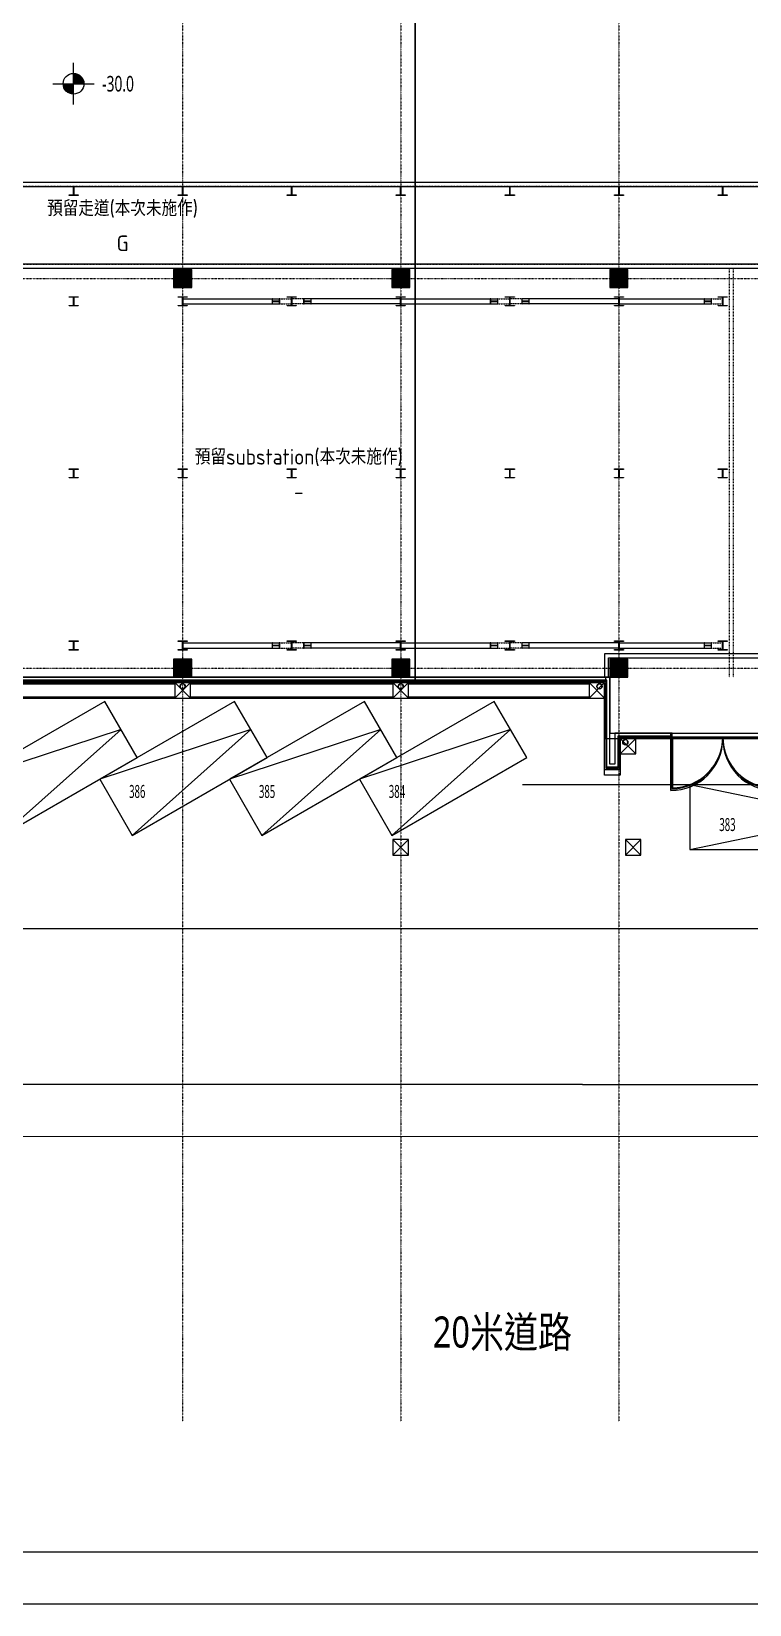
# Model space of a CAD drawing. Extents: x -76427 to 292734, y -42117 to 131250.
# Drawn here: x 104579 to 132231, y -36046 to 24513 of the extents above; entities that cross this region are included whole.
import ezdxf
from ezdxf.enums import TextEntityAlignment as Align

# ---------------------------------------------------------------- set-up
doc = ezdxf.new("R2010")
doc.units = 0
doc.header["$LTSCALE"] = 10
for name, pattern in [('H12PL1$0$CENTERK4', [0.3582, 0.3333, -0.0083, 0.0083, -0.0083]), ('H12PL1$0$JJP_三點線', [0.9, 0.3, -0.15, 0, -0.15, 0, -0.15, 0, -0.15]), ('H12PL1$0$JJP_虛線(退縮線、投影線、地下室範圍、非屬本工程、圖面分區)', [0.45, 0.3, -0.15]), ('XFM7P10ICA$0$H12PL1$0$JJP_三點線', [0.9, 0.3, -0.15, 0, -0.15, 0, -0.15, 0, -0.15]), ('XFM7P10ICA$0$H12PL1$0$TAI_虛線', [5.644, 2.822, -2.822])]:
    doc.linetypes.add(name, pattern=pattern)
for name, color, linetype in [('H12PL1$0$A-LABEL-HIGH.200K', 252, 'Continuous'), ('H12PL1$0$A-OBJE-MEP', 252, 'Continuous'), ('H12PL1$0$A-WALL-EX', 252, 'Continuous'), ('H12PL1$0$A-WALL-IN.200K', 252, 'Continuous'), ('H12PL1$0$Door', 252, 'Continuous'), ('H12PL1$0$Hattch', 252, 'Continuous'), ('H12PL1$0$L10_14_DOURO', 252, 'Continuous'), ('H12PL1$0$L10_14_DRAN', 252, 'Continuous'), ('H12PL1$0$L10_14_KABE1', 252, 'Continuous'), ('H12PL1$0$L10_14_KABE3', 252, 'Continuous'), ('H12PL1$0$L10_14_PKG', 252, 'Continuous'), ('H12PL1$0$L10_14_PKG-NN', 252, 'Continuous'), ('H12PL1$0$L10_14_SIAGE1', 252, 'Continuous'), ('H12PL1$0$L10_14_SIKICHI', 252, 'Continuous'), ('H12PL1$0$L10_14_SITE', 252, 'Continuous'), ('H12PL1$0$L10_14_SUGATA3', 252, 'Continuous'), ('H12PL1$0$L10_14_TATEGU1', 252, 'Continuous'), ('H12PL1$0$L10_14_TATEGU3', 252, 'Continuous'), ('H12PL1$0$S-BEAM-SHOW.200K', 252, 'Continuous'), ('H12PL1$0$S-COL', 252, 'Continuous'), ('H12PL1$0$S-COL.200K', 252, 'Continuous'), ('H12PL1$0$S-FNDN', 252, 'Continuous'), ('H12PL1$0$S-GRID', 252, 'Continuous'), ('H12PL1$0$S-SLAB-SHOW.200K', 252, 'Continuous'), ('XFM7P10ICA$0$H12PL1$0$A-OBJE-MEP', 252, 'Continuous'), ('XFM7P10ICA$0$H12PL1$0$A-WALL-EX', 252, 'Continuous'), ('XFM7P10ICA$0$H12PL1$0$A-WALL-IN-200K.200K', 252, 'Continuous'), ('XFM7P10ICA$0$H12PL1$0$A-ZONE', 252, 'Continuous'), ('XFM7P10ICA$0$H12PL1$0$Door', 252, 'Continuous'), ('XFM7P10ICA$0$H12PL1$0$Hattch', 252, 'Continuous'), ('XFM7P10ICA$0$H12PL1$0$L-ROAD', 252, 'Continuous'), ('XFM7P10ICA$0$H12PL1$0$S-COL', 252, 'Continuous'), ('XFM7P10ICA$0$H12PL1$0$S-GRID', 252, 'Continuous')]:
    doc.layers.add(name, color=color, linetype=linetype)
doc.styles.add('H12PL1$0$Standard', font='', dxfattribs={"width": 0.8})
doc.styles.add('XFM7P10ICA$0$H12PL1$0$Standard', font='isocp.shx', dxfattribs={"bigfont": 'chineset.shx'})
doc.styles.get('H12PL1$0$Standard').set_extended_font_data('Microsoft JhengHei')

# ---------------------------------------------------------------- blocks, each defined once
blk = doc.blocks.new('XFM7P10ICA$0$H12PL1')
at = {"layer": 'XFM7P10ICA$0$H12PL1$0$Hattch', "linetype": 'Continuous', "lineweight": 0}
for points in [[(110050, 14650), (110750, 14650), (110750, 15350), (110050, 15350)], [(118450, 14650), (119150, 14650), (119150, 15350), (118450, 15350)], [(126850, 14650), (127550, 14650), (127550, 15350), (126850, 15350)], [(110050, 350), (110050, -350), (110750, -350), (110750, 350)], [(118450, 350), (118450, -350), (119150, -350), (119150, 350)], [(126850, -350), (127550, -350), (127550, 350), (126850, 350)]]:
    blk.add_hatch(color=256, dxfattribs=at).paths.add_polyline_path(points)
at = {"layer": 'XFM7P10ICA$0$H12PL1$0$A-OBJE-MEP', "lineweight": 0, "flags": 128}
for points in [[(110495, -700, 1), (110305, -700, 1)], [(118895, -700, 1), (118705, -700, 1)], [(126545, -700, 1), (126355, -700, 1)], [(127545, -2850, 1), (127355, -2850, 1)]]:
    blk.add_lwpolyline(points, format="xyb", close=True, dxfattribs=at)
at = {"layer": 'XFM7P10ICA$0$H12PL1$0$A-OBJE-MEP', "lineweight": 0}
for centre in [(110400, -700), (118800, -700), (126450, -700), (127450, -2850)]:
    blk.add_circle(centre, 100, dxfattribs=at)
at = {"layer": 'XFM7P10ICA$0$H12PL1$0$A-WALL-EX', "lineweight": 0}
for p, q in [((126700, -465), (77050, -465)), ((129200, -2650), (129200, -2615))]:
    blk.add_line(p, q, dxfattribs=at)
at = {"layer": 'XFM7P10ICA$0$H12PL1$0$A-WALL-EX', "lineweight": 0, "flags": 128}
for points in [[(126700, -350), (77050, -350)], [(77050, -500), (126700, -500)], [(126700, -465), (126700, -350)], [(126700, -482.5), (126700, -465)], [(126700, -482.5), (126735, -482.5)], [(126700, -500), (126700, -3850)], [(126735, -3815), (126735, -482.5)], [(127165, -2615), (127165, -2650)], [(129200, -2615), (127165, -2615)], [(127165, -2650), (127165, -3815)], [(127200, -3850), (127200, -2650)], [(127200, -2650), (129200, -2650)], [(126700, -3850), (126735, -3850)], [(127165, -3815), (126735, -3815)], [(126735, -3850), (127165, -3850)], [(127200, -3850), (127165, -3850)]]:
    blk.add_lwpolyline(points, dxfattribs=at)
at = {"layer": 'XFM7P10ICA$0$H12PL1$0$A-WALL-IN-200K.200K', "linetype": 'XFM7P10ICA$0$H12PL1$0$TAI_虛線', "lineweight": 0}
for points in [[(167450, 18700), (18450, 18700)], [(167450, 18550), (18450, 18550)], [(76250, -350), (76250, 15550), (167450, 15550)], [(76400, -350), (76400, 15400), (167450, 15400)], [(131450, 15400), (131450, -350)], [(131600, 15400), (131600, -350)]]:
    blk.add_lwpolyline(points, dxfattribs=at)
at = {"layer": 'XFM7P10ICA$0$H12PL1$0$Door', "lineweight": 0}
for q in [(129200, -2615), (129200, -2615), (129200, -4650)]:
    blk.add_line((129200, -2650), q, dxfattribs=at)
for centre, start, end in [((129200, -2650), 270, 0), ((133200, -2650), 180, 270)]:
    blk.add_arc(centre, 2000, start, end, dxfattribs=at)
at = {"layer": 'XFM7P10ICA$0$H12PL1$0$L-ROAD', "lineweight": 0, "flags": 128}
blk.add_lwpolyline([(151150, -2700), (127250, -2700), (127250, -4120), (126650, -4120), (126650, -552.88), (77100, -552.88), (77100, -3810), (68100, -3810), (68100, -552.88), (18050, -552.88), (18050, -2700), (17450, -2700), (17450, -552.88), (-550, -552.88), (-550, -4462.88), (-15800, -4460), (-15800, -9999.44), (244200.03, -10064.78)], dxfattribs=at)
at = {"layer": 'XFM7P10ICA$0$H12PL1$0$S-COL', "lineweight": 0, "flags": 128}
for points in [[(110050, 14650), (110750, 14650), (110750, 15350), (110050, 15350)], [(118450, 14650), (119150, 14650), (119150, 15350), (118450, 15350)], [(126850, 14650), (127550, 14650), (127550, 15350), (126850, 15350)], [(126850, -350), (127550, -350), (127550, 350), (126850, 350)]]:
    blk.add_lwpolyline(points, close=True, dxfattribs=at)
for points in [[(110750, -350), (110750, 350), (110050, 350), (110050, -350)], [(119150, -350), (119150, 350), (118450, 350), (118450, -350)]]:
    blk.add_lwpolyline(points, dxfattribs=at)
at = {"layer": 'XFM7P10ICA$0$H12PL1$0$S-GRID', "linetype": 'XFM7P10ICA$0$H12PL1$0$JJP_三點線', "lineweight": 0}
for p, q in [((110400, 128250), (110400, -28000)), ((118800, 128250), (118800, -28000)), ((127200, 128250), (127200, -28000)), ((-29000, 15000), (289600, 15000)), ((-29000, 0), (289600, 0)), ((110400, -28000), (110400, -29000)), ((118800, -28000), (118800, -29000)), ((127200, -28000), (127200, -29000))]:
    blk.add_line(p, q, dxfattribs=at)
at = {"layer": 'XFM7P10ICA$0$H12PL1$0$A-ZONE', "style": 'XFM7P10ICA$0$H12PL1$0$Standard'}
for s, p in [('預留走道(本次未施作)', (108087.5, 18003.7)), ('G', (108087.5, 16657.24)), ('預留substation(本次未施作)', (114873.38, 8438.13)), ('-', (114873.38, 7091.68))]:
    blk.add_text(s, height=600, dxfattribs=at).set_placement(p, align=Align.TOP_CENTER)
blk = doc.blocks.new('XFM7P10ICA')
blk.add_blockref('XFM7P10ICA$0$H12PL1', (0, 0))
blk = doc.blocks.new('H12PL1')
at = {"layer": 'H12PL1$0$Hattch', "linetype": 'Continuous', "lineweight": 0}
for points in [[(106200, 22500), (105800, 22500), (105830.45, 22346.93), (105917.16, 22217.16), (106046.93, 22130.45), (106200, 22100)], [(106200, 22500), (106600, 22500), (106569.55, 22653.07), (106482.84, 22782.84), (106353.07, 22869.55), (106200, 22900)]]:
    blk.add_hatch(color=256, dxfattribs=at).paths.add_polyline_path(points)
at = {"layer": 'H12PL1$0$A-LABEL-HIGH.200K', "lineweight": 0}
for p, q in [((106200, 21700), (106200, 23300)), ((105400, 22500), (107000, 22500))]:
    blk.add_line(p, q, dxfattribs=at)
blk.add_circle((106200, 22500), 400, dxfattribs=at)
at = {"layer": 'H12PL1$0$A-OBJE-MEP', "lineweight": 0, "flags": 128}
for points in [[(110495, -700, 1), (110305, -700, 1)], [(118895, -700, 1), (118705, -700, 1)], [(126545, -700, 1), (126355, -700, 1)], [(127545, -2850, 1), (127355, -2850, 1)]]:
    blk.add_lwpolyline(points, format="xyb", close=True, dxfattribs=at)
at = {"layer": 'H12PL1$0$A-OBJE-MEP', "lineweight": 0}
for centre in [(110400, -700), (118800, -700), (126450, -700), (127450, -2850)]:
    blk.add_circle(centre, 100, dxfattribs=at)
at = {"layer": 'H12PL1$0$A-WALL-EX', "lineweight": 0}
for p, q in [((126700, -465), (77050, -465)), ((126735, -465), (126700, -465)), ((126735, -465), (126700, -465)), ((126735, -500), (126735, -465)), ((126735, -3815), (126735, -500)), ((127165, -2615), (127165, -2650)), ((127165, -2615), (127165, -2650)), ((127200, -2615), (127165, -2615)), ((127165, -2650), (127165, -3815)), ((129200, -2615), (127200, -2615)), ((129200, -2650), (129200, -2500)), ((126735, -3815), (126850, -3815)), ((126735, -3815), (126850, -3815)), ((127050, -3815), (126850, -3815)), ((127050, -3815), (127165, -3815)), ((127050, -3815), (127165, -3815))]:
    blk.add_line(p, q, dxfattribs=at)
at = {"layer": 'H12PL1$0$A-WALL-EX', "lineweight": 0, "flags": 128}
for points in [[(126735, -350), (77050, -350)], [(77050, -500), (126700, -500)], [(77050, -500), (126700, -500)], [(77050, -500), (126700, -500)], [(77050, -500), (126700, -500)], [(77050, -500), (126700, -500)], [(77050, -500), (126700, -500)], [(77050, -500), (126700, -500)], [(77050, -500), (126700, -500)], [(126700, -500), (126700, -3850)], [(126850, -350), (126735, -350)], [(126850, -3700), (126850, -350)], [(127050, -2500), (127050, -2615)], [(129200, -2500), (127050, -2500)], [(127050, -2615), (127050, -3700)], [(129200, -2650), (127200, -2650)], [(129200, -2650), (127200, -2650)], [(129200, -2650), (127200, -2650)], [(129200, -2650), (127200, -2650)], [(151200, -2650), (127200, -2650)], [(151200, -2650), (127200, -2650)], [(151200, -2650), (127200, -2650)], [(127200, -3850), (127200, -2650)], [(127200, -2650), (129200, -2650)], [(126700, -3850), (126735, -3850)], [(126735, -3850), (127165, -3850)], [(127050, -3700), (126850, -3700)], [(127200, -3850), (127165, -3850)]]:
    blk.add_lwpolyline(points, dxfattribs=at)
at = {"layer": 'H12PL1$0$A-WALL-IN.200K', "lineweight": 0, "flags": 128}
for points in [[(243150, 18700), (39500, 18700)], [(102175, 18550), (106025, 18550)], [(106375, 18550), (110225, 18550)], [(110575, 18550), (114425, 18550)], [(114775, 18550), (118625, 18550)], [(118975, 18550), (122825, 18550)], [(123175, 18550), (127025, 18550)], [(127375, 18550), (131025, 18550)], [(131375, 18550), (135025, 18550)], [(167450, 15550), (42650, 15550)], [(102550, 15400), (167450, 15400)], [(126650, 550), (126650, 400)], [(151750, 550), (126650, 550)], [(126650, 400), (126650, -350)], [(126800, -350), (126800, 400)], [(126800, 400), (151600, 400)], [(126800, -350), (126650, -350)]]:
    blk.add_lwpolyline(points, dxfattribs=at)
at = {"layer": 'H12PL1$0$Door', "lineweight": 0}
for p, q in [((129250, -2500), (129200, -2500)), ((129200, -2500), (129200, -2650)), ((129200, -2650), (129250, -2650)), ((129250, -2650), (129250, -2500)), ((129250, -2650), (129250, -4600)), ((129280, -2650), (129250, -2650)), ((129280, -4600), (129280, -2650)), ((129250, -4600), (129280, -4600))]:
    blk.add_line(p, q, dxfattribs=at)
for centre, start, end in [((129250, -2650), 270, 0), ((133150, -2650), 180, 270)]:
    blk.add_arc(centre, 1950, start, end, dxfattribs=at)
at = {"layer": 'H12PL1$0$L10_14_DOURO', "lineweight": 0}
for p, q in [((263350.86, -18066.2), (-720.36, -18001.66)), ((182239.32, -34046.38), (96439.32, -34025.4))]:
    blk.add_line(p, q, dxfattribs=at)
at = {"layer": 'H12PL1$0$L10_14_DRAN', "lineweight": 0}
for centre in [(110400, -700), (118800, -700), (126450, -700), (127450, -2850), (127450, -2850)]:
    blk.add_circle(centre, 100, dxfattribs=at)
at = {"layer": 'H12PL1$0$L10_14_KABE1', "lineweight": 0}
for p, q in [((126650, -550), (77100, -550)), ((126650, -3900), (126650, -550)), ((127250, -3900), (127250, -2700)), ((127250, -2700), (129132.5, -2700)), ((126650, -3900), (127250, -3900))]:
    blk.add_line(p, q, dxfattribs=at)
at = {"layer": 'H12PL1$0$L10_14_KABE3', "lineweight": 0}
blk.add_line((129132.5, -2650), (129132.5, -2700), dxfattribs=at)
at = {"layer": 'H12PL1$0$L10_14_PKG', "lineweight": 0, "flags": 128}
for points in [[(103456.49, -6441.61), (108652.64, -3441.61), (107402.64, -1276.55), (102206.49, -4276.55)], [(108456.49, -6441.61), (113652.64, -3441.61), (112402.64, -1276.55), (107206.49, -4276.55)], [(113456.49, -6441.61), (118652.64, -3441.61), (117402.64, -1276.55), (112206.49, -4276.55)], [(118456.49, -6441.61), (123652.64, -3441.61), (122402.64, -1276.55), (117206.49, -4276.55)], [(129937.5, -6985), (135937.5, -6985), (135937.5, -4485), (129937.5, -4485)]]:
    blk.add_lwpolyline(points, close=True, dxfattribs=at)
for points in [[(103456.49, -6441.61), (108027.64, -2359.08), (102206.49, -4276.55)], [(108456.49, -6441.61), (113027.64, -2359.08), (107206.49, -4276.55)], [(113456.49, -6441.61), (118027.64, -2359.08), (112206.49, -4276.55)], [(118456.49, -6441.61), (123027.64, -2359.08), (117206.49, -4276.55)], [(129937.5, -6985), (135937.5, -5735), (129937.5, -4485)]]:
    blk.add_lwpolyline(points, dxfattribs=at)
at = {"layer": 'H12PL1$0$L10_14_SIAGE1', "lineweight": 0}
blk.add_line((129132.5, -2700), (129157.5, -2700), dxfattribs=at)
at = {"layer": 'H12PL1$0$L10_14_SIKICHI', "linetype": 'H12PL1$0$CENTERK4', "lineweight": 0}
for p, q in [((263352.82, -10066.2), (-23200, -9996.16)), ((263351.35, -16066.2), (-23200, -15996.16)), ((263351.35, -16066.2), (-14000, -15998.41)), ((182238.83, -36046.38), (96438.83, -36025.4))]:
    blk.add_line(p, q, dxfattribs=at)
at = {"layer": 'H12PL1$0$L10_14_SITE', "lineweight": 0}
blk.add_line((152524.63, -4485), (123488.96, -4485), dxfattribs=at)
at = {"layer": 'H12PL1$0$L10_14_SUGATA3', "lineweight": 0}
for p, q in [((102300, -600), (110100, -600)), ((110100, -1150), (110700, -550)), ((110100, -550), (110700, -1150)), ((110700, -600), (118500, -600)), ((118500, -1150), (119100, -550)), ((118500, -550), (119100, -1150)), ((119100, -600), (126050, -600)), ((126050, -1150), (126650, -550)), ((126050, -550), (126650, -1150)), ((77700, -1150), (126050, -1150)), ((102300, -1100), (110100, -1100)), ((110700, -1100), (118500, -1100)), ((119100, -1100), (126050, -1100)), ((127250, -3300), (127850, -2700)), ((127250, -2700), (127850, -3300)), ((118500, -6600), (119100, -7200)), ((118500, -7200), (119100, -6600)), ((127450, -6600), (128050, -7200)), ((127450, -7200), (128050, -6600))]:
    blk.add_line(p, q, dxfattribs=at)
at = {"layer": 'H12PL1$0$L10_14_SUGATA3', "lineweight": 0, "flags": 128}
for points in [[(110100, -1150), (110700, -1150), (110700, -550), (110100, -550)], [(118500, -1150), (119100, -1150), (119100, -550), (118500, -550)], [(126050, -1150), (126650, -1150), (126650, -550), (126050, -550)], [(127250, -3300), (127850, -3300), (127850, -2700), (127250, -2700)], [(118500, -7200), (119100, -7200), (119100, -6600), (118500, -6600)], [(127450, -7200), (128050, -7200), (128050, -6600), (127450, -6600)]]:
    blk.add_lwpolyline(points, close=True, dxfattribs=at)
at = {"layer": 'H12PL1$0$L10_14_TATEGU1', "lineweight": 0, "flags": 128}
blk.add_lwpolyline([(129157.5, -2675), (129157.5, -2710), (129182.5, -2710), (129182.5, -2665), (129197.5, -2665), (129197.5, -2650)], dxfattribs=at)
at = {"layer": 'H12PL1$0$L10_14_TATEGU3', "lineweight": 0}
for p, q in [((129200, -4710), (129200, -2710)), ((131200, -2800), (131200, -2650))]:
    blk.add_line(p, q, dxfattribs=at)
at = {"layer": 'H12PL1$0$L10_14_TATEGU3', "lineweight": 0, "flags": 128}
blk.add_lwpolyline([(133207.5, -2710), (129192.5, -2710), (129192.5, -2670), (133207.5, -2670)], close=True, dxfattribs=at)
at = {"layer": 'H12PL1$0$L10_14_TATEGU3', "lineweight": 0}
for centre, start, end in [((129200, -2710), 270, 0), ((133200, -2710), 180, 270)]:
    blk.add_arc(centre, 2000, start, end, dxfattribs=at)
at = {"layer": 'H12PL1$0$S-BEAM-SHOW.200K', "lineweight": 0}
for p, q in [((110400, 14225), (114140.01, 14225)), ((110400, 14025), (110400, 14225)), ((110400, 14025), (114140.01, 14025)), ((113866.83, 14225), (113849.39, 14225)), ((113849.39, 14225), (113849.39, 14025)), ((113849.39, 14025), (113866.83, 14025)), ((113866.83, 14135), (113866.83, 14225)), ((113869.38, 14130.76), (113866.83, 14135)), ((113866.83, 14115), (113869.38, 14119.24)), ((113866.83, 14025), (113866.83, 14115)), ((113875.55, 14129), (113869.38, 14130.76)), ((113869.38, 14119.24), (113875.55, 14121)), ((114113.85, 14129), (113875.55, 14129)), ((113875.55, 14121), (114113.85, 14121)), ((114120.02, 14130.76), (114113.85, 14129)), ((114113.85, 14121), (114120.02, 14119.24)), ((114122.57, 14135), (114120.02, 14130.76)), ((114120.02, 14119.24), (114122.57, 14115)), ((114140.01, 14225), (114122.57, 14225)), ((114122.57, 14225), (114122.57, 14135)), ((114122.57, 14115), (114122.57, 14025)), ((114122.57, 14025), (114140.01, 14025)), ((114140.01, 14025), (114140.01, 14225)), ((118800, 14225), (115059.99, 14225)), ((115077.43, 14225), (115059.99, 14225)), ((115059.99, 14225), (115059.99, 14025)), ((118800, 14025), (115059.99, 14025)), ((115059.99, 14025), (115077.43, 14025)), ((115077.43, 14135), (115077.43, 14225)), ((115079.98, 14130.76), (115077.43, 14135)), ((115077.43, 14115), (115079.98, 14119.24)), ((115077.43, 14025), (115077.43, 14115)), ((115086.15, 14129), (115079.98, 14130.76)), ((115079.98, 14119.24), (115086.15, 14121)), ((115324.45, 14129), (115086.15, 14129)), ((115086.15, 14121), (115324.45, 14121)), ((115330.62, 14130.76), (115324.45, 14129)), ((115324.45, 14121), (115330.62, 14119.24)), ((115333.17, 14135), (115330.62, 14130.76)), ((115330.62, 14119.24), (115333.17, 14115)), ((115350.61, 14225), (115333.17, 14225)), ((115333.17, 14225), (115333.17, 14135)), ((115333.17, 14115), (115333.17, 14025)), ((115333.17, 14025), (115350.61, 14025)), ((115350.61, 14025), (115350.61, 14225)), ((118800, 14225), (122540.01, 14225)), ((118800, 14025), (122540.01, 14025)), ((122266.83, 14225), (122249.39, 14225)), ((122249.39, 14225), (122249.39, 14025)), ((122249.39, 14025), (122266.83, 14025)), ((122266.83, 14135), (122266.83, 14225)), ((122269.38, 14130.76), (122266.83, 14135)), ((122266.83, 14115), (122269.38, 14119.24)), ((122266.83, 14025), (122266.83, 14115)), ((122275.55, 14129), (122269.38, 14130.76)), ((122269.38, 14119.24), (122275.55, 14121)), ((122513.85, 14129), (122275.55, 14129)), ((122275.55, 14121), (122513.85, 14121)), ((122520.02, 14130.76), (122513.85, 14129)), ((122513.85, 14121), (122520.02, 14119.24)), ((122522.57, 14135), (122520.02, 14130.76)), ((122520.02, 14119.24), (122522.57, 14115)), ((122540.01, 14225), (122522.57, 14225)), ((122522.57, 14225), (122522.57, 14135)), ((122522.57, 14115), (122522.57, 14025)), ((122522.57, 14025), (122540.01, 14025)), ((122540.01, 14025), (122540.01, 14225)), ((127200, 14225), (123459.99, 14225)), ((123477.43, 14225), (123459.99, 14225)), ((123459.99, 14225), (123459.99, 14025)), ((127200, 14025), (123459.99, 14025)), ((123459.99, 14025), (123477.43, 14025)), ((123477.43, 14135), (123477.43, 14225)), ((123479.98, 14130.76), (123477.43, 14135)), ((123477.43, 14115), (123479.98, 14119.24)), ((123477.43, 14025), (123477.43, 14115)), ((123486.15, 14129), (123479.98, 14130.76)), ((123479.98, 14119.24), (123486.15, 14121)), ((123724.45, 14129), (123486.15, 14129)), ((123486.15, 14121), (123724.45, 14121)), ((123730.62, 14130.76), (123724.45, 14129)), ((123724.45, 14121), (123730.62, 14119.24)), ((123733.17, 14135), (123730.62, 14130.76)), ((123730.62, 14119.24), (123733.17, 14115)), ((123750.61, 14225), (123733.17, 14225)), ((123733.17, 14225), (123733.17, 14135)), ((123733.17, 14115), (123733.17, 14025)), ((123733.17, 14025), (123750.61, 14025)), ((123750.61, 14025), (123750.61, 14225)), ((127200, 14225), (130767.57, 14225)), ((127200, 14025), (130767.57, 14025)), ((130500.94, 14225), (130483.92, 14225)), ((130483.92, 14225), (130483.92, 14025)), ((130483.92, 14025), (130500.94, 14025)), ((130500.94, 14135), (130500.94, 14225)), ((130503.43, 14130.76), (130500.94, 14135)), ((130500.94, 14115), (130503.43, 14119.24)), ((130500.94, 14025), (130500.94, 14115)), ((130509.45, 14129), (130503.43, 14130.76)), ((130503.43, 14119.24), (130509.45, 14121)), ((130742.04, 14129), (130509.45, 14129)), ((130509.45, 14121), (130742.04, 14121)), ((130748.06, 14130.76), (130742.04, 14129)), ((130742.04, 14121), (130748.06, 14119.24)), ((130750.55, 14135), (130748.06, 14130.76)), ((130748.06, 14119.24), (130750.55, 14115)), ((130767.57, 14225), (130750.55, 14225)), ((130750.55, 14225), (130750.55, 14135)), ((130750.55, 14115), (130750.55, 14025)), ((130750.55, 14025), (130767.57, 14025)), ((130767.57, 14025), (130767.57, 14225)), ((110400, 975), (114140.01, 975)), ((110400, 775), (110400, 975)), ((110400, 775), (114140.01, 775)), ((113866.83, 975), (113849.39, 975)), ((113849.39, 975), (113849.39, 775)), ((113849.39, 775), (113866.83, 775)), ((113866.83, 885), (113866.83, 975)), ((113869.38, 880.76), (113866.83, 885)), ((113866.83, 865), (113869.38, 869.24)), ((113866.83, 775), (113866.83, 865)), ((113875.55, 879), (113869.38, 880.76)), ((113869.38, 869.24), (113875.55, 871)), ((114113.85, 879), (113875.55, 879)), ((113875.55, 871), (114113.85, 871)), ((114120.02, 880.76), (114113.85, 879)), ((114113.85, 871), (114120.02, 869.24)), ((114122.57, 885), (114120.02, 880.76)), ((114120.02, 869.24), (114122.57, 865)), ((114140.01, 975), (114122.57, 975)), ((114122.57, 975), (114122.57, 885)), ((114122.57, 865), (114122.57, 775)), ((114122.57, 775), (114140.01, 775)), ((114140.01, 775), (114140.01, 975)), ((118800, 975), (115059.99, 975)), ((115077.43, 975), (115059.99, 975)), ((115059.99, 975), (115059.99, 775)), ((118800, 775), (115059.99, 775)), ((115059.99, 775), (115077.43, 775)), ((115077.43, 885), (115077.43, 975)), ((115079.98, 880.76), (115077.43, 885)), ((115077.43, 865), (115079.98, 869.24)), ((115077.43, 775), (115077.43, 865)), ((115086.15, 879), (115079.98, 880.76)), ((115079.98, 869.24), (115086.15, 871)), ((115324.45, 879), (115086.15, 879)), ((115086.15, 871), (115324.45, 871)), ((115330.62, 880.76), (115324.45, 879)), ((115324.45, 871), (115330.62, 869.24)), ((115333.17, 885), (115330.62, 880.76)), ((115330.62, 869.24), (115333.17, 865)), ((115350.61, 975), (115333.17, 975)), ((115333.17, 975), (115333.17, 885)), ((115333.17, 865), (115333.17, 775)), ((115333.17, 775), (115350.61, 775)), ((115350.61, 775), (115350.61, 975)), ((118800, 975), (122540.01, 975)), ((118800, 775), (122540.01, 775)), ((122266.83, 975), (122249.39, 975)), ((122249.39, 975), (122249.39, 775)), ((122249.39, 775), (122266.83, 775)), ((122266.83, 885), (122266.83, 975)), ((122269.38, 880.76), (122266.83, 885)), ((122266.83, 865), (122269.38, 869.24)), ((122266.83, 775), (122266.83, 865)), ((122275.55, 879), (122269.38, 880.76)), ((122269.38, 869.24), (122275.55, 871)), ((122513.85, 879), (122275.55, 879)), ((122275.55, 871), (122513.85, 871)), ((122520.02, 880.76), (122513.85, 879)), ((122513.85, 871), (122520.02, 869.24)), ((122522.57, 885), (122520.02, 880.76)), ((122520.02, 869.24), (122522.57, 865)), ((122540.01, 975), (122522.57, 975)), ((122522.57, 975), (122522.57, 885)), ((122522.57, 865), (122522.57, 775)), ((122522.57, 775), (122540.01, 775)), ((122540.01, 775), (122540.01, 975)), ((127200, 975), (123459.99, 975)), ((123477.43, 975), (123459.99, 975)), ((123459.99, 975), (123459.99, 775)), ((127200, 775), (123459.99, 775)), ((123459.99, 775), (123477.43, 775)), ((123477.43, 885), (123477.43, 975)), ((123479.98, 880.76), (123477.43, 885)), ((123477.43, 865), (123479.98, 869.24)), ((123477.43, 775), (123477.43, 865)), ((123486.15, 879), (123479.98, 880.76)), ((123479.98, 869.24), (123486.15, 871)), ((123724.45, 879), (123486.15, 879)), ((123486.15, 871), (123724.45, 871)), ((123730.62, 880.76), (123724.45, 879)), ((123724.45, 871), (123730.62, 869.24)), ((123733.17, 885), (123730.62, 880.76)), ((123730.62, 869.24), (123733.17, 865)), ((123750.61, 975), (123733.17, 975)), ((123733.17, 975), (123733.17, 885)), ((123733.17, 865), (123733.17, 775)), ((123733.17, 775), (123750.61, 775)), ((123750.61, 775), (123750.61, 975)), ((127200, 975), (130767.57, 975)), ((127200, 775), (130767.57, 775)), ((130500.94, 975), (130483.92, 975)), ((130483.92, 975), (130483.92, 775)), ((130483.92, 775), (130500.94, 775)), ((130500.94, 885), (130500.94, 975)), ((130503.43, 880.76), (130500.94, 885)), ((130500.94, 865), (130503.43, 869.24)), ((130500.94, 775), (130500.94, 865)), ((130509.45, 879), (130503.43, 880.76)), ((130503.43, 869.24), (130509.45, 871)), ((130742.04, 879), (130509.45, 879)), ((130509.45, 871), (130742.04, 871)), ((130748.06, 880.76), (130742.04, 879)), ((130742.04, 871), (130748.06, 869.24)), ((130750.55, 885), (130748.06, 880.76)), ((130748.06, 869.24), (130750.55, 865)), ((130767.57, 975), (130750.55, 975)), ((130750.55, 975), (130750.55, 885)), ((130750.55, 865), (130750.55, 775)), ((130750.55, 775), (130767.57, 775)), ((130767.57, 775), (130767.57, 975))]:
    blk.add_line(p, q, dxfattribs=at)
at = {"layer": 'H12PL1$0$S-BEAM-SHOW.200K', "linetype": 'H12PL1$0$JJP_虛線(退縮線、投影線、地下室範圍、非屬本工程、圖面分區)', "lineweight": 0}
for p, q in [((114140.01, 14225), (114600, 14225)), ((114140.01, 14025), (114600, 14025)), ((115059.99, 14225), (114600, 14225)), ((115059.99, 14025), (114600, 14025)), ((122540.01, 14225), (123000, 14225)), ((122540.01, 14025), (123000, 14025)), ((123459.99, 14225), (123000, 14225)), ((123459.99, 14025), (123000, 14025)), ((130767.57, 14225), (131200, 14225)), ((130767.57, 14025), (131200, 14025)), ((131200, 14025), (131200, 14225)), ((114140.01, 975), (114600, 975)), ((114140.01, 775), (114600, 775)), ((115059.99, 975), (114600, 975)), ((115059.99, 775), (114600, 775)), ((122540.01, 975), (123000, 975)), ((122540.01, 775), (123000, 775)), ((123459.99, 975), (123000, 975)), ((123459.99, 775), (123000, 775)), ((130767.57, 975), (131200, 975)), ((130767.57, 775), (131200, 775)), ((131200, 775), (131200, 975))]:
    blk.add_line(p, q, dxfattribs=at)
at = {"layer": 'H12PL1$0$S-COL', "lineweight": 0, "flags": 128}
for points in [[(110050, 14650), (110750, 14650), (110750, 15350), (110050, 15350)], [(118450, 14650), (119150, 14650), (119150, 15350), (118450, 15350)], [(126850, 14650), (127550, 14650), (127550, 15350), (126850, 15350)], [(126850, 350), (126850, -350), (127550, -350), (127550, 350)]]:
    blk.add_lwpolyline(points, close=True, dxfattribs=at)
for points in [[(110750, -350), (110750, 350), (110050, 350), (110050, -350)], [(119150, -350), (119150, 350), (118450, 350), (118450, -350)]]:
    blk.add_lwpolyline(points, dxfattribs=at)
at = {"layer": 'H12PL1$0$S-COL.200K', "lineweight": 0, "flags": 128}
for points in [[(106375, 18550), (106375, 18531), (106213, 18531, 0.41421356), (106206, 18524), (106206, 18226, 0.41421356), (106213, 18219), (106375, 18219), (106375, 18200), (106025, 18200), (106025, 18219), (106187, 18219, 0.41421356), (106194, 18226), (106194, 18524, 0.41421356), (106187, 18531), (106025, 18531), (106025, 18550)], [(110575, 18550), (110575, 18531), (110413, 18531, 0.41421356), (110406, 18524), (110406, 18226, 0.41421356), (110413, 18219), (110575, 18219), (110575, 18200), (110225, 18200), (110225, 18219), (110387, 18219, 0.41421356), (110394, 18226), (110394, 18524, 0.41421356), (110387, 18531), (110225, 18531), (110225, 18550)], [(114775, 18550), (114775, 18531), (114613, 18531, 0.41421356), (114606, 18524), (114606, 18226, 0.41421356), (114613, 18219), (114775, 18219), (114775, 18200), (114425, 18200), (114425, 18219), (114587, 18219, 0.41421356), (114594, 18226), (114594, 18524, 0.41421356), (114587, 18531), (114425, 18531), (114425, 18550)], [(118975, 18550), (118975, 18531), (118813, 18531, 0.41421356), (118806, 18524), (118806, 18226, 0.41421356), (118813, 18219), (118975, 18219), (118975, 18200), (118625, 18200), (118625, 18219), (118787, 18219, 0.41421356), (118794, 18226), (118794, 18524, 0.41421356), (118787, 18531), (118625, 18531), (118625, 18550)], [(123175, 18550), (123175, 18531), (123013, 18531, 0.41421356), (123006, 18524), (123006, 18226, 0.41421356), (123013, 18219), (123175, 18219), (123175, 18200), (122825, 18200), (122825, 18219), (122987, 18219, 0.41421356), (122994, 18226), (122994, 18524, 0.41421356), (122987, 18531), (122825, 18531), (122825, 18550)], [(127375, 18550), (127375, 18531), (127213, 18531, 0.41421356), (127206, 18524), (127206, 18226, 0.41421356), (127213, 18219), (127375, 18219), (127375, 18200), (127025, 18200), (127025, 18219), (127187, 18219, 0.41421356), (127194, 18226), (127194, 18524, 0.41421356), (127187, 18531), (127025, 18531), (127025, 18550)], [(131375, 18550), (131375, 18531), (131213, 18531, 0.41421356), (131206, 18524), (131206, 18226, 0.41421356), (131213, 18219), (131375, 18219), (131375, 18200), (131025, 18200), (131025, 18219), (131187, 18219, 0.41421356), (131194, 18226), (131194, 18524, 0.41421356), (131187, 18531), (131025, 18531), (131025, 18550)], [(106375, 14300), (106375, 14281), (106213, 14281, 0.41421356), (106206, 14274), (106206, 13976, 0.41421356), (106213, 13969), (106375, 13969), (106375, 13950), (106025, 13950), (106025, 13969), (106187, 13969, 0.41421356), (106194, 13976), (106194, 14274, 0.41421356), (106187, 14281), (106025, 14281), (106025, 14300)], [(110575, 14300), (110575, 14281), (110413, 14281, 0.41421356), (110406, 14274), (110406, 13976, 0.41421356), (110413, 13969), (110575, 13969), (110575, 13950), (110225, 13950), (110225, 13969), (110387, 13969, 0.41421356), (110394, 13976), (110394, 14274, 0.41421356), (110387, 14281), (110225, 14281), (110225, 14300)], [(114775, 14300), (114775, 14281), (114613, 14281, 0.41421356), (114606, 14274), (114606, 13976, 0.41421356), (114613, 13969), (114775, 13969), (114775, 13950), (114425, 13950), (114425, 13969), (114587, 13969, 0.41421356), (114594, 13976), (114594, 14274, 0.41421356), (114587, 14281), (114425, 14281), (114425, 14300)], [(118975, 14300), (118975, 14281), (118813, 14281, 0.41421356), (118806, 14274), (118806, 13976, 0.41421356), (118813, 13969), (118975, 13969), (118975, 13950), (118625, 13950), (118625, 13969), (118787, 13969, 0.41421356), (118794, 13976), (118794, 14274, 0.41421356), (118787, 14281), (118625, 14281), (118625, 14300)], [(123175, 14300), (123175, 14281), (123013, 14281, 0.41421356), (123006, 14274), (123006, 13976, 0.41421356), (123013, 13969), (123175, 13969), (123175, 13950), (122825, 13950), (122825, 13969), (122987, 13969, 0.41421356), (122994, 13976), (122994, 14274, 0.41421356), (122987, 14281), (122825, 14281), (122825, 14300)], [(127375, 14300), (127375, 14281), (127213, 14281, 0.41421356), (127206, 14274), (127206, 13976, 0.41421356), (127213, 13969), (127375, 13969), (127375, 13950), (127025, 13950), (127025, 13969), (127187, 13969, 0.41421356), (127194, 13976), (127194, 14274, 0.41421356), (127187, 14281), (127025, 14281), (127025, 14300)], [(131375, 14300), (131375, 14281), (131213, 14281, 0.41421356), (131206, 14274), (131206, 13976, 0.41421356), (131213, 13969), (131375, 13969), (131375, 13950), (131025, 13950), (131025, 13969), (131187, 13969, 0.41421356), (131194, 13976), (131194, 14274, 0.41421356), (131187, 14281), (131025, 14281), (131025, 14300)], [(106375, 7675), (106375, 7656), (106213, 7656, 0.41421356), (106206, 7649), (106206, 7351, 0.41421356), (106213, 7344), (106375, 7344), (106375, 7325), (106025, 7325), (106025, 7344), (106187, 7344, 0.41421356), (106194, 7351), (106194, 7649, 0.41421356), (106187, 7656), (106025, 7656), (106025, 7675)], [(110575, 7675), (110575, 7656), (110413, 7656, 0.41421356), (110406, 7649), (110406, 7351, 0.41421356), (110413, 7344), (110575, 7344), (110575, 7325), (110225, 7325), (110225, 7344), (110387, 7344, 0.41421356), (110394, 7351), (110394, 7649, 0.41421356), (110387, 7656), (110225, 7656), (110225, 7675)], [(114775, 7675), (114775, 7656), (114613, 7656, 0.41421356), (114606, 7649), (114606, 7351, 0.41421356), (114613, 7344), (114775, 7344), (114775, 7325), (114425, 7325), (114425, 7344), (114587, 7344, 0.41421356), (114594, 7351), (114594, 7649, 0.41421356), (114587, 7656), (114425, 7656), (114425, 7675)], [(118975, 7675), (118975, 7656), (118813, 7656, 0.41421356), (118806, 7649), (118806, 7351, 0.41421356), (118813, 7344), (118975, 7344), (118975, 7325), (118625, 7325), (118625, 7344), (118787, 7344, 0.41421356), (118794, 7351), (118794, 7649, 0.41421356), (118787, 7656), (118625, 7656), (118625, 7675)], [(123175, 7675), (123175, 7656), (123013, 7656, 0.41421356), (123006, 7649), (123006, 7351, 0.41421356), (123013, 7344), (123175, 7344), (123175, 7325), (122825, 7325), (122825, 7344), (122987, 7344, 0.41421356), (122994, 7351), (122994, 7649, 0.41421356), (122987, 7656), (122825, 7656), (122825, 7675)], [(127375, 7675), (127375, 7656), (127213, 7656, 0.41421356), (127206, 7649), (127206, 7351, 0.41421356), (127213, 7344), (127375, 7344), (127375, 7325), (127025, 7325), (127025, 7344), (127187, 7344, 0.41421356), (127194, 7351), (127194, 7649, 0.41421356), (127187, 7656), (127025, 7656), (127025, 7675)], [(131375, 7675), (131375, 7656), (131213, 7656, 0.41421356), (131206, 7649), (131206, 7351, 0.41421356), (131213, 7344), (131375, 7344), (131375, 7325), (131025, 7325), (131025, 7344), (131187, 7344, 0.41421356), (131194, 7351), (131194, 7649, 0.41421356), (131187, 7656), (131025, 7656), (131025, 7675)], [(106375, 1050), (106375, 1031), (106213, 1031, 0.41421356), (106206, 1024), (106206, 726, 0.41421356), (106213, 719), (106375, 719), (106375, 700), (106025, 700), (106025, 719), (106187, 719, 0.41421356), (106194, 726), (106194, 1024, 0.41421356), (106187, 1031), (106025, 1031), (106025, 1050)], [(110575, 1050), (110575, 1031), (110413, 1031, 0.41421356), (110406, 1024), (110406, 726, 0.41421356), (110413, 719), (110575, 719), (110575, 700), (110225, 700), (110225, 719), (110387, 719, 0.41421356), (110394, 726), (110394, 1024, 0.41421356), (110387, 1031), (110225, 1031), (110225, 1050)], [(114775, 1050), (114775, 1031), (114613, 1031, 0.41421356), (114606, 1024), (114606, 726, 0.41421356), (114613, 719), (114775, 719), (114775, 700), (114425, 700), (114425, 719), (114587, 719, 0.41421356), (114594, 726), (114594, 1024, 0.41421356), (114587, 1031), (114425, 1031), (114425, 1050)], [(118975, 1050), (118975, 1031), (118813, 1031, 0.41421356), (118806, 1024), (118806, 726, 0.41421356), (118813, 719), (118975, 719), (118975, 700), (118625, 700), (118625, 719), (118787, 719, 0.41421356), (118794, 726), (118794, 1024, 0.41421356), (118787, 1031), (118625, 1031), (118625, 1050)], [(123175, 1050), (123175, 1031), (123013, 1031, 0.41421356), (123006, 1024), (123006, 726, 0.41421356), (123013, 719), (123175, 719), (123175, 700), (122825, 700), (122825, 719), (122987, 719, 0.41421356), (122994, 726), (122994, 1024, 0.41421356), (122987, 1031), (122825, 1031), (122825, 1050)], [(127375, 1050), (127375, 1031), (127213, 1031, 0.41421356), (127206, 1024), (127206, 726, 0.41421356), (127213, 719), (127375, 719), (127375, 700), (127025, 700), (127025, 719), (127187, 719, 0.41421356), (127194, 726), (127194, 1024, 0.41421356), (127187, 1031), (127025, 1031), (127025, 1050)], [(131375, 1050), (131375, 1031), (131213, 1031, 0.41421356), (131206, 1024), (131206, 726, 0.41421356), (131213, 719), (131375, 719), (131375, 700), (131025, 700), (131025, 719), (131187, 719, 0.41421356), (131194, 726), (131194, 1024, 0.41421356), (131187, 1031), (131025, 1031), (131025, 1050)]]:
    blk.add_lwpolyline(points, format="xyb", close=True, dxfattribs=at)
at = {"layer": 'H12PL1$0$S-FNDN', "lineweight": 0, "flags": 128}
for points in [[(119350, 90550), (43500, 90550), (43500, 74700), (93300, 74700), (93300, -550), (119350, -550), (119350, 45300), (110700, 45300), (110700, 50030), (119350, 50030)], [(110700, 45300), (119350, 45300), (119350, -550), (126650, -550), (126650, -2700), (151750, -2700), (151750, -550), (159050, -550), (159050, 45300), (166725, 45300), (166725, 50030), (159050, 50030), (159050, 90550), (119350, 90550), (119350, 50030), (110700, 50030)]]:
    blk.add_lwpolyline(points, close=True, dxfattribs=at)
at = {"layer": 'H12PL1$0$S-GRID', "linetype": 'H12PL1$0$JJP_三點線', "lineweight": 0}
for p, q in [((110400, 128250), (110400, -28000)), ((118800, 128250), (118800, -28000)), ((127200, 128250), (127200, -28000)), ((-29000, 15000), (289600, 15000)), ((-29000, 0), (289600, 0)), ((110400, -28000), (110400, -29000)), ((118800, -28000), (118800, -29000)), ((127200, -28000), (127200, -29000))]:
    blk.add_line(p, q, dxfattribs=at)
at = {"layer": 'H12PL1$0$S-SLAB-SHOW.200K', "lineweight": 0, "flags": 128}
blk.add_lwpolyline([(97475, 18700), (97475, 15550), (93300, 15550), (93300, -350), (126850, -350), (126850, -2500), (151550, -2500), (151550, -350), (167450, -350), (167450, 15550), (164000, 15550), (164000, 18700)], close=True, dxfattribs=at)
at = {"layer": 'H12PL1$0$A-LABEL-HIGH.200K', "lineweight": 0, "insert": (107300, 22190.12), "char_height": 600, "attachment_point": 7, "style": 'H12PL1$0$Standard'}
blk.add_mtext('\\A1;{\\W0.68;-30.0}', dxfattribs=at)
at = {"layer": 'H12PL1$0$L10_14_DOURO', "linetype": 'Continuous', "lineweight": 0, "insert": (120035.94, -25623.63), "char_height": 1200, "attachment_point": 4, "style": 'H12PL1$0$Standard'}
blk.add_mtext('\\A1;20米道路', dxfattribs=at)
at = {"layer": 'H12PL1$0$L10_14_PKG-NN', "linetype": 'Continuous', "lineweight": 0, "char_height": 500, "style": 'H12PL1$0$Standard'}
for s, insert, attachment_point in [('\\A1;{\\W0.56;386}', (108340.31, -4748.56), 4), ('\\A1;{\\W0.56;385}', (113340.31, -4748.56), 4), ('\\A1;{\\W0.56;384}', (118340.31, -4748.56), 4), ('\\A1;{\\W0.56;383}', (131068.03, -6275.21), 7)]:
    blk.add_mtext(s, dxfattribs=dict(at, insert=insert, attachment_point=attachment_point))

msp = doc.modelspace()

# ---------------------------------------------------------------- block references
msp.add_blockref('XFM7P10ICA', (0, 0))

# ---------------------------------------------------------------- next in the draw order: block references
msp.add_blockref('H12PL1', (0, 0))

doc.saveas('drawing.dxf')
